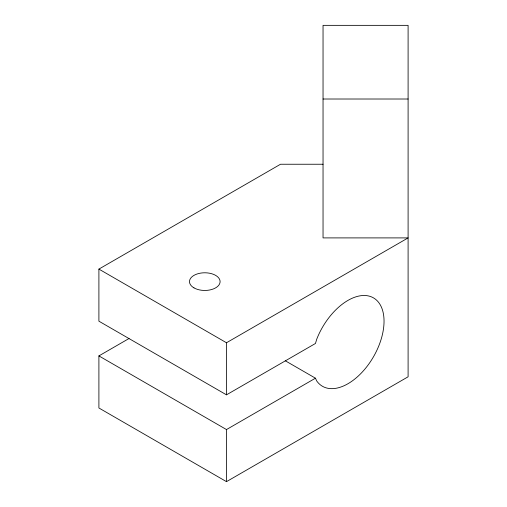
<?xml version="1.0" encoding="UTF-8"?>
<svg xmlns="http://www.w3.org/2000/svg" width="507" height="507" viewBox="0 0 507 507"><rect width="100%" height="100%" fill="white"/><g stroke="black" fill="none" stroke-linecap="round" stroke-linejoin="round"><path stroke-width="0.76" d="M285.276 360.769L315.462 378.197L316.704 380.947A51.03 29.463 -60 0 0 371.149 360.597A51.03 29.463 -60 0 0 371.149 296.76A51.03 29.463 -60 0 0 316.704 339.278L315.462 343.473L226.483 394.839L98.903 321.185L98.903 269.097L280.517 164.243L323.041 164.243M98.903 269.097L226.483 342.757L408.097 237.903L323.041 237.903L323.041 25.35L408.097 25.35L408.097 376.796L226.483 481.65L98.903 407.989L98.903 355.908L129.019 338.518M98.903 355.908L226.483 429.562L315.462 378.197M323.041 99.011L408.097 99.011M226.483 342.757L226.483 394.839M226.483 429.562L226.483 481.65M193.966 287.868A15.311 8.841 0 0 0 219.582 283.907A15.311 8.841 0 0 0 200.829 273.083A15.311 8.841 0 0 0 193.966 287.868"/></g></svg>
